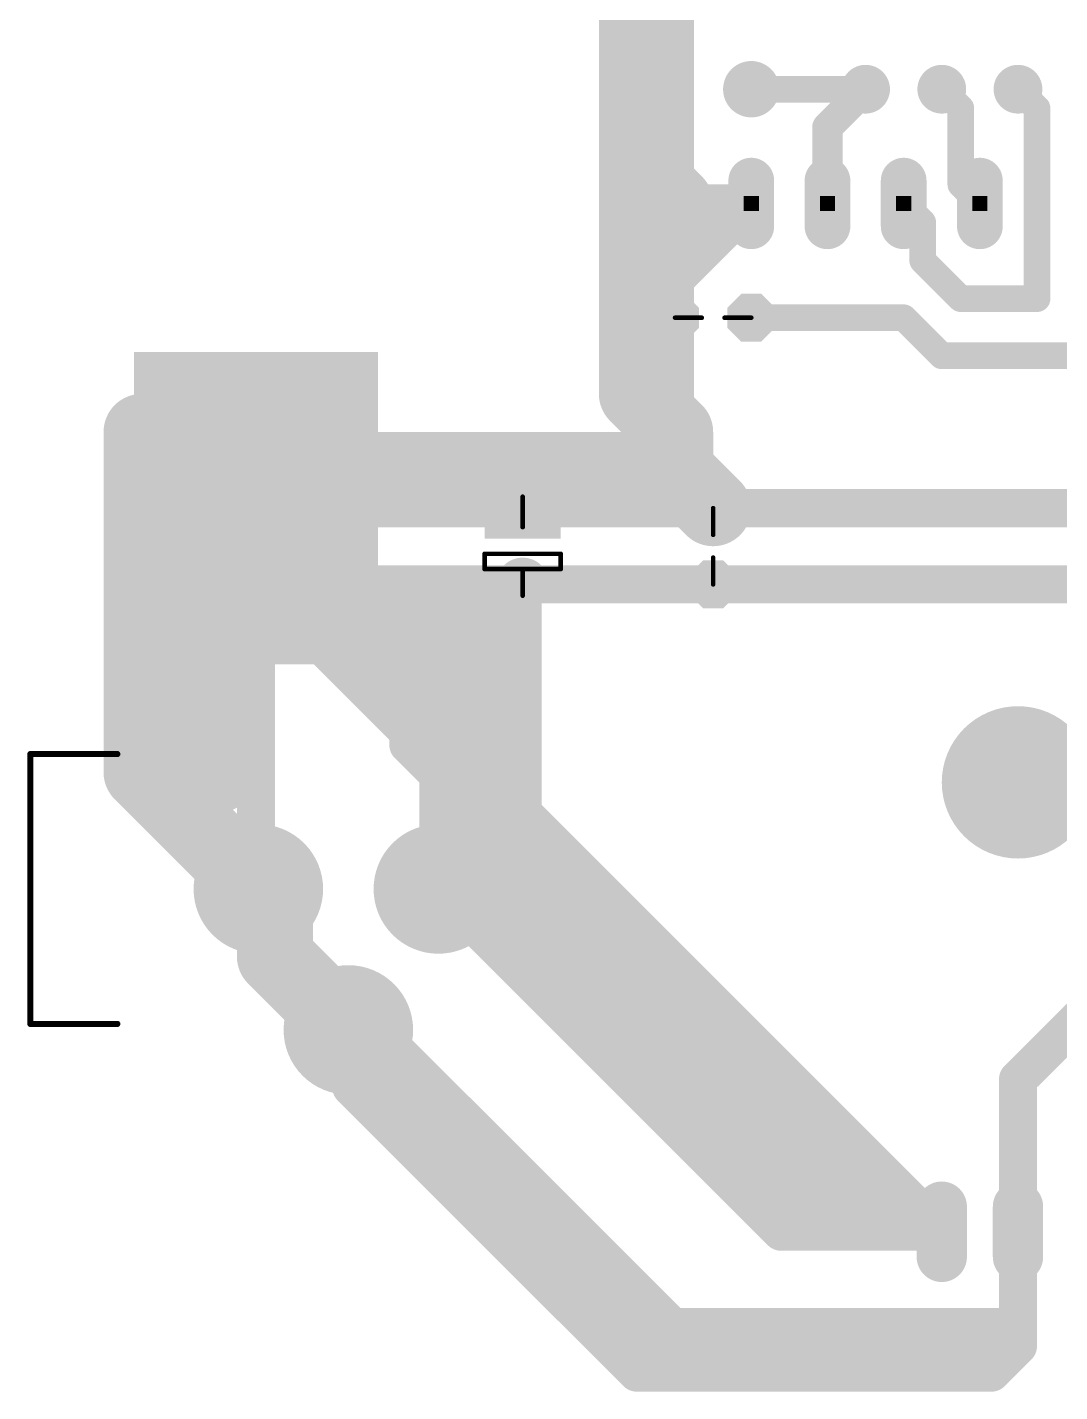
# Model space of a CAD drawing. Extents: x 0 to 112, y 1 to 83.
# Drawn here: x 0 to 34.41, y 1.02 to 46.52 of the extents above; entities that cross this region are included whole.
import ezdxf

# ---------------------------------------------------------------- set-up
doc = ezdxf.new("R2010")
doc.units = 0
for name, color, linetype in [('16', 132, 'CONTINUOUS'), ('17', 110, 'CONTINUOUS'), ('39', 12, 'CONTINUOUS'), ('42', 132, 'CONTINUOUS'), ('43', 110, 'CONTINUOUS'), ('51', 253, 'CONTINUOUS')]:
    doc.layers.add(name, color=color, linetype=linetype)

# ---------------------------------------------------------------- blocks, each defined once
blk = doc.blocks.new('OCTAGONP')
at = {"const_width": 0.5}
blk.add_lwpolyline([(-0.25, -0.1036), (-0.25, 0.1036), (-0.1036, 0.25), (0.1036, 0.25), (0.25, 0.1036), (0.25, -0.1036), (0.1036, -0.25), (-0.1036, -0.25), (-0.25, -0.1036), (-0.25, 0.1036)], dxfattribs=at)
blk = doc.blocks.new('RECT')
blk.add_solid([(-0.5, -0.5), (0.5, -0.5), (-0.5, 0.5), (0.5, 0.5)])
blk = doc.blocks.new('ROUNDP')
at = {"const_width": 0.5}
blk.add_lwpolyline([(0, -0.25, 1), (0, 0.25, 1), (0, -0.25)], format="xyb", dxfattribs=at)
blk = doc.blocks.new('LONGP100')
at = {"const_width": 1}
blk.add_lwpolyline([(-0.5, 0), (0.5, 0)], dxfattribs=at)
at = {"const_width": 0.5}
for points in [[(-0.5, 0.25, 1), (-0.5, -0.25)], [(0.5, -0.25, 1), (0.5, 0.25)]]:
    blk.add_lwpolyline(points, format="xyb", dxfattribs=at)
blk = doc.blocks.new('SQUAREP')
blk.add_solid([(-0.5, -0.5), (0.5, -0.5), (-0.5, 0.5), (0.5, 0.5)])

msp = doc.modelspace()

# ---------------------------------------------------------------- linework, layer by layer
at = {"layer": '16'}
for points, const_width in [([(20.32, 41.91), (20.32, 53.34)], 2.54), ([(21.59, 40.64), (21.59, 52.705)], 1.27), ([(24.13, 44.45), (27.94, 44.45)], 0.889), ([(26.67, 43.18), (27.94, 44.45)], 1.016), ([(30.48, 44.45), (31.115, 43.815)], 0.889), ([(33.02, 44.45), (33.655, 43.815)], 0.889), ([(31.115, 43.815), (31.115, 41.275)], 0.889), ([(33.655, 43.815), (33.655, 37.465)], 0.889), ([(26.67, 40.64), (26.67, 43.18)], 1.016), ([(21.59, 40.64), (20.32, 41.91)], 2.54), ([(20.32, 39.37), (20.32, 41.91)], 2.54), ([(20.32, 39.37), (21.59, 40.64)], 2.54), ([(31.115, 41.275), (31.75, 40.64)], 0.889), ([(21.59, 38.1), (24.13, 40.64)], 1.27), ([(24.13, 40.64), (21.59, 40.64)], 1.27), ([(29.845, 40.005), (29.21, 40.64)], 0.889), ([(20.32, 34.29), (20.32, 39.37)], 2.54), ([(29.845, 38.735), (29.845, 40.005)], 0.889), ([(31.115, 37.465), (29.845, 38.735)], 0.889), ([(21.59, 36.83), (21.59, 38.1)], 1.27), ([(33.655, 37.465), (31.115, 37.465)], 0.889), ([(21.59, 31.75), (21.59, 36.83)], 1.27), ([(29.21, 36.83), (24.13, 36.83)], 0.889), ([(30.48, 35.56), (29.21, 36.83)], 0.889), ([(43.18, 35.56), (30.48, 35.56)], 0.889), ([(21.59, 33.02), (20.32, 34.29)], 2.54), ([(3.81, 25.4), (3.81, 33.02)], 2.54), ([(3.81, 33.02), (6.35, 33.02)], 2.54), ([(7.62, 32.98), (8.93, 32.98)], 2.54), ([(8.93, 32.98), (10.16, 31.75)], 2.54), ([(21.59, 31.75), (21.59, 33.02)], 2.54), ([(7.62, 32.385), (7.62, 32.98)], 1.27), ([(7.9375, 32.0675), (7.62, 32.385)], 1.27), ([(10.16, 31.75), (21.59, 31.75)], 2.54), ([(22.86, 30.48), (21.59, 31.75)], 2.54), ([(5.08, 31.75), (5.08, 26.67)], 1.27), ([(5.08, 31.75), (7.62, 31.75)], 1.27), ([(7.62, 31.75), (7.9375, 32.0675)], 1.27), ([(9.525, 30.48), (7.9375, 32.0675)], 1.27), ([(21.59, 30.48), (21.59, 31.75)], 1.27), ([(16.51, 30.48), (9.525, 30.48)], 1.27), ([(16.51, 30.48), (21.59, 30.48)], 1.27), ([(21.59, 30.48), (22.86, 30.48)], 1.27), ([(22.86, 30.48), (46.99, 30.48)], 1.27), ([(7.62, 27.94), (7.62, 27.98)], 1.27), ([(7.62, 27.98), (8.295, 27.305)], 1.27), ([(16.51, 27.94), (7.62, 27.94)], 1.27), ([(8.255, 27.305), (7.62, 27.94)], 1.27), ([(16.51, 27.94), (15.24, 26.67)], 1.27), ([(16.51, 27.94), (22.86, 27.94)], 1.27), ([(16.51, 20.59), (16.51, 27.94)], 1.27), ([(16.51, 20.32), (16.51, 27.94)], 1.27), ([(22.86, 27.94), (53.34, 27.94)], 1.27), ([(8.295, 27.305), (8.255, 27.305)], 1.27), ([(8.295, 27.305), (8.4091, 27.305)], 1.27), ([(8.4091, 27.305), (9.0441, 26.67)], 1.27), ([(5.08, 26.67), (6.35, 25.4)], 1.27), ([(10.872, 24.842), (9.0441, 26.67)], 1.27), ([(10.16, 26.67), (9.0441, 26.67)], 1.27), ([(12.7, 26.67), (10.16, 26.67)], 1.27), ([(10.872, 25.958), (10.16, 26.67)], 1.27), ([(12.7, 26.67), (11.43, 25.4)], 1.27), ([(13.97, 26.67), (12.7, 26.67)], 1.27), ([(12.7, 26.67), (13.97, 25.4)], 1.27), ([(15.24, 26.67), (13.97, 26.67)], 1.27), ([(13.97, 25.4), (13.97, 26.67)], 1.27), ([(15.24, 20.32), (15.24, 26.67)], 1.27), ([(3.81, 21.67), (3.81, 25.4)], 2.54), ([(3.81, 25.4), (5.08, 24.13)], 2.54), ([(10.872, 24.842), (10.872, 25.958)], 1.27), ([(6.35, 25.4), (7.62, 25.4)], 1.27), ([(7.62, 25.4), (7.62, 17.78)], 1.27), ([(11.43, 25.4), (12.7, 25.4)], 1.27), ([(12.7, 25.4), (11.507, 24.207)], 1.27), ([(12.7, 25.4), (12.7, 22.59)], 1.27), ([(13.97, 25.4), (12.7, 25.4)], 1.27), ([(13.97, 24.13), (13.97, 25.4)], 1.27), ([(5.08, 24.13), (6.35, 24.13)], 2.54), ([(6.35, 24.13), (6.35, 21.59)], 2.54), ([(11.507, 24.207), (10.872, 24.842)], 1.27), ([(13.7, 22.0141), (11.507, 24.207)], 1.27), ([(13.97, 18.05), (13.97, 24.13)], 1.27), ([(13.97, 24.13), (14.97, 23.13)], 1.27), ([(14.97, 23.13), (14.97, 20.32)], 1.27), ([(14.97, 20.32), (12.7, 22.59)], 1.27), ([(7.7, 17.78), (3.81, 21.67)], 2.54), ([(13.7, 17.78), (13.7, 22.0141)], 1.27), ([(14.97, 19.05), (16.51, 20.59)], 1.27), ([(14.97, 20.32), (14.97, 19.05)], 1.27), ([(15.51, 20.59), (15.24, 20.32)], 1.27), ([(16.51, 20.59), (15.51, 20.59)], 1.27), ([(16.51, 19.05), (16.51, 20.59)], 1.27), ([(19.05, 17.78), (16.51, 20.32)], 1.27), ([(13.7, 17.78), (14.97, 19.05)], 1.27), ([(14.97, 19.05), (16.51, 19.05)], 1.27), ([(16.51, 17.78), (16.51, 19.05)], 1.27), ([(16.51, 19.05), (17.78, 17.78)], 1.27), ([(8.255, 15.525), (8.255, 17.78)], 2.54), ([(13.7, 17.78), (13.97, 18.05)], 1.27), ([(7.62, 17.78), (7.7, 17.78)], 1.27), ([(8.255, 17.78), (7.7, 17.78)], 1.27), ([(13.7, 17.78), (15.24, 17.78)], 1.27), ([(13.7, 17.78), (25.13, 6.35)], 1.27), ([(15.24, 17.78), (16.51, 17.78)], 1.27), ([(16.51, 16.51), (15.24, 17.78)], 1.27), ([(16.51, 17.78), (17.78, 17.78)], 1.27), ([(17.78, 17.78), (19.05, 17.78)], 1.27), ([(19.05, 17.78), (20.32, 16.51)], 1.27), ([(33.02, 11.43), (39.37, 17.78)], 1.27), ([(16.51, 16.51), (17.78, 15.24)], 1.27), ([(20.32, 16.51), (16.51, 16.51)], 1.27), ([(29.21, 7.62), (20.32, 16.51)], 1.27), ([(10.7, 13.08), (8.255, 15.525)], 2.54), ([(19.05, 13.97), (17.78, 15.24)], 1.27), ([(17.78, 15.24), (20.32, 15.24)], 1.27), ([(20.32, 15.24), (21.59, 13.97)], 1.27), ([(20.32, 12.7), (20.32, 15.24)], 1.27), ([(20.32, 12.7), (19.05, 13.97)], 1.27), ([(19.05, 13.97), (21.59, 13.97)], 1.27), ([(20.955, 13.335), (21.59, 13.97)], 1.27), ([(21.59, 13.97), (22.86, 12.7)], 1.27), ([(21.59, 13.97), (21.59, 12.7)], 1.27), ([(10.7, 13.08), (21.24, 2.54)], 2.54), ([(10.795, 12.7), (10.7, 13.08)], 1.27), ([(20.955, 12.065), (20.955, 13.335)], 1.27), ([(10.795, 12.7), (20.32, 3.175)], 1.27), ([(10.795, 11.176), (10.795, 12.7)], 1.27), ([(20.955, 12.065), (20.32, 12.7)], 1.27), ([(21.59, 12.7), (22.86, 11.43)], 1.27), ([(22.86, 12.7), (27.94, 7.62)], 1.27), ([(22.86, 12.7), (22.86, 11.43)], 1.27), ([(22.225, 10.795), (20.955, 12.065)], 1.27), ([(22.86, 11.43), (22.86, 10.16)], 1.27), ([(33.02, 11.43), (33.02, 6.35)], 1.27), ([(20.32, 1.651), (10.795, 11.176)], 1.27), ([(22.86, 10.16), (22.225, 10.795)], 1.27), ([(22.225, 10.795), (23.495, 10.795)], 1.27), ([(23.495, 10.795), (27.94, 6.35)], 1.27), ([(26.67, 6.35), (22.86, 10.16)], 1.27), ([(33.02, 6.35), (33.02, 8.89)], 1.27), ([(27.94, 7.62), (29.21, 7.62)], 1.27), ([(30.48, 6.35), (29.21, 7.62)], 1.27), ([(25.13, 6.35), (26.67, 6.35)], 1.27), ([(26.67, 6.35), (27.94, 6.35)], 1.27), ([(27.94, 6.35), (30.48, 6.35)], 1.27), ([(33.02, 3.175), (33.02, 6.35)], 1.27), ([(33.02, 6.35), (33.02, 2.54)], 1.27), ([(20.32, 3.175), (33.02, 3.175)], 1.27), ([(21.24, 2.54), (29.21, 2.54)], 2.54), ([(29.21, 2.54), (31.75, 2.54)], 2.54), ([(29.21, 2.54), (33.02, 2.54)], 1.27), ([(33.02, 2.54), (32.131, 1.651)], 1.27), ([(32.131, 1.651), (20.32, 1.651)], 1.27)]:
    msp.add_lwpolyline(points, dxfattribs=dict(at, const_width=const_width))
for points, const_width in [([(24.13, 44.6723, 1), (24.13, 44.2278)], 0.4445), ([(28.1196, 44.2704, 1), (27.7604, 44.6296)], 0.508), ([(27.94, 44.2278, 1), (27.94, 44.6723)], 0.4445), ([(30.6372, 44.6072, 1), (30.3228, 44.2928)], 0.4445), ([(33.1772, 44.6072, 1), (32.8628, 44.2928)], 0.4445), ([(31.3373, 43.815, 1), (30.8928, 43.815)], 0.4445), ([(30.9578, 43.6578, 1), (31.2722, 43.9722)], 0.4445), ([(33.8773, 43.815, 1), (33.4327, 43.815)], 0.4445), ([(33.4978, 43.6578, 1), (33.8122, 43.9722)], 0.4445), ([(26.924, 43.18, 1), (26.416, 43.18)], 0.508), ([(26.4904, 43.3596, 1), (26.8496, 43.0004)], 0.508), ([(20.769, 42.359, 1), (19.871, 41.461)], 1.27), ([(20.955, 41.91, 1), (19.685, 41.91)], 1.27), ([(19.685, 41.91, 1), (20.955, 41.91)], 1.27), ([(22.039, 40.191, 1), (21.141, 41.089)], 1.27), ([(21.141, 40.191, 1), (22.039, 41.089)], 1.27), ([(31.2722, 41.4322, 1), (30.9578, 41.1178)], 0.4445), ([(30.8928, 41.275, 1), (31.3373, 41.275)], 0.4445), ([(21.59, 40.9575, 1), (21.59, 40.3225)], 0.635), ([(21.2725, 40.64, 1), (21.9075, 40.64)], 0.635), ([(24.3545, 40.4155, 1), (23.9055, 40.8645)], 0.635), ([(24.13, 40.3225, 1), (24.13, 40.9575)], 0.635), ([(29.3672, 40.7972, 1), (29.0528, 40.4828)], 0.4445), ([(31.5928, 40.4828, 1), (31.9072, 40.7972)], 0.4445), ([(20.955, 39.37, 1), (19.685, 39.37)], 1.27), ([(26.416, 40.64, 1), (26.924, 40.64)], 0.508), ([(19.871, 39.819, 1), (20.769, 38.921)], 1.27), ([(30.0673, 40.005, 1), (29.6228, 40.005)], 0.4445), ([(29.6878, 39.8478, 1), (30.0022, 40.1622)], 0.4445), ([(19.685, 39.37, 1), (20.955, 39.37)], 1.27), ([(30.0022, 38.8922, 1), (29.6878, 38.5778)], 0.4445), ([(21.9075, 38.1, 1), (21.2725, 38.1)], 0.635), ([(29.6228, 38.735, 1), (30.0673, 38.735)], 0.4445), ([(21.3655, 38.3245, 1), (21.8145, 37.8755)], 0.635), ([(31.115, 37.6873, 1), (31.115, 37.2428)], 0.4445), ([(30.9578, 37.3078, 1), (31.2722, 37.6222)], 0.4445), ([(33.655, 37.2428, 1), (33.655, 37.6873)], 0.4445), ([(21.9075, 36.83, 1), (21.2725, 36.83)], 0.635), ([(33.4327, 37.465, 1), (33.8773, 37.465)], 0.4445), ([(21.2725, 36.83, 1), (21.9075, 36.83)], 0.635), ([(24.13, 37.0523, 1), (24.13, 36.6077)], 0.4445), ([(29.3672, 36.9872, 1), (29.0528, 36.6728)], 0.4445), ([(29.21, 36.6077, 1), (29.21, 37.0523)], 0.4445), ([(30.48, 35.7823, 1), (30.48, 35.3377)], 0.4445), ([(20.769, 34.739, 1), (19.871, 33.841)], 1.27), ([(30.3228, 35.4028, 1), (30.6372, 35.7172)], 0.4445), ([(19.685, 34.29, 1), (20.955, 34.29)], 1.27), ([(4.445, 33.02, 1), (3.175, 33.02)], 1.27), ([(3.81, 33.655, 1), (3.81, 32.385)], 1.27), ([(6.35, 32.385, 1), (6.35, 33.655)], 1.27), ([(7.62, 33.615, 1), (7.62, 32.345)], 1.27), ([(9.379, 33.429, 1), (8.481, 32.531)], 1.27), ([(8.93, 32.345, 1), (8.93, 33.615)], 1.27), ([(22.225, 33.02, 1), (20.955, 33.02)], 1.27), ([(21.141, 32.571, 1), (22.039, 33.469)], 1.27), ([(7.9375, 32.98, 1), (7.3025, 32.98)], 0.635), ([(7.8445, 32.6095, 1), (7.3955, 32.1605)], 0.635), ([(10.16, 32.385, 1), (10.16, 31.115)], 1.27), ([(9.711, 31.301, 1), (10.609, 32.199)], 1.27), ([(22.039, 32.199, 1), (21.141, 31.301)], 1.27), ([(21.59, 31.115, 1), (21.59, 32.385)], 1.27), ([(5.3975, 31.75, 1), (4.7625, 31.75)], 0.635), ([(5.08, 32.0675, 1), (5.08, 31.4325)], 0.635), ([(7.3025, 32.385, 1), (7.9375, 32.385)], 0.635), ([(8.162, 32.292, 1), (7.713, 31.843)], 0.635), ([(7.62, 31.4325, 1), (7.62, 32.0675)], 0.635), ([(8.162, 31.843, 1), (7.713, 32.292)], 0.635), ([(7.713, 31.843, 1), (8.162, 32.292)], 0.635), ([(20.955, 31.75, 1), (22.225, 31.75)], 1.27), ([(21.9075, 31.75, 1), (21.2725, 31.75)], 0.635), ([(7.3955, 31.9745, 1), (7.8445, 31.5255)], 0.635), ([(21.2725, 31.75, 1), (21.9075, 31.75)], 0.635), ([(22.411, 30.031, 1), (23.309, 30.929)], 1.27), ([(9.525, 30.7975, 1), (9.525, 30.1625)], 0.635), ([(9.3005, 30.2555, 1), (9.7495, 30.7045)], 0.635), ([(16.51, 30.7975, 1), (16.51, 30.1625)], 0.635), ([(16.51, 30.1625, 1), (16.51, 30.7975)], 0.635), ([(21.59, 30.7975, 1), (21.59, 30.1625)], 0.635), ([(21.59, 30.1625, 1), (21.59, 30.7975)], 0.635), ([(22.86, 30.7975, 1), (22.86, 30.1625)], 0.635), ([(22.86, 30.1625, 1), (22.86, 30.7975)], 0.635), ([(21.2725, 30.48, 1), (21.9075, 30.48)], 0.635), ([(7.9375, 27.98, 1), (7.3025, 27.98)], 0.635), ([(7.8445, 28.2045, 1), (7.3955, 27.7555)], 0.635), ([(7.62, 28.2575, 1), (7.62, 27.6225)], 0.635), ([(7.8445, 28.1645, 1), (7.3955, 27.7155)], 0.635), ([(7.3025, 27.94, 1), (7.9375, 27.94)], 0.635), ([(16.51, 28.2575, 1), (16.51, 27.6225)], 0.635), ([(16.8275, 27.94, 1), (16.1925, 27.94)], 0.635), ([(16.8275, 27.94, 1), (16.1925, 27.94)], 0.635), ([(16.7345, 27.7155, 1), (16.2855, 28.1645)], 0.635), ([(16.51, 27.6225, 1), (16.51, 28.2575)], 0.635), ([(22.86, 28.2575, 1), (22.86, 27.6225)], 0.635), ([(22.86, 27.6225, 1), (22.86, 28.2575)], 0.635), ([(8.255, 27.6225, 1), (8.255, 26.9875)], 0.635), ([(8.295, 27.6225, 1), (8.295, 26.9875)], 0.635), ([(8.0305, 27.0805, 1), (8.4795, 27.5295)], 0.635), ([(8.0705, 27.0805, 1), (8.5195, 27.5295)], 0.635), ([(8.6336, 27.5295, 1), (8.1846, 27.0805)], 0.635), ([(8.295, 26.9875, 1), (8.295, 27.6225)], 0.635), ([(8.4091, 26.9875, 1), (8.4091, 27.6225)], 0.635), ([(5.3045, 26.8945, 1), (4.8555, 26.4455)], 0.635), ([(9.2686, 26.8945, 1), (8.8196, 26.4455)], 0.635), ([(9.0441, 26.9875, 1), (9.0441, 26.3525)], 0.635), ([(10.16, 26.9875, 1), (10.16, 26.3525)], 0.635), ([(10.3845, 26.8945, 1), (9.9355, 26.4455)], 0.635), ([(10.16, 26.3525, 1), (10.16, 26.9875)], 0.635), ([(12.7, 26.9875, 1), (12.7, 26.3525)], 0.635), ([(12.9245, 26.8945, 1), (12.4755, 26.4455)], 0.635), ([(12.9245, 26.4455, 1), (12.4755, 26.8945)], 0.635), ([(12.7, 26.3525, 1), (12.7, 26.9875)], 0.635), ([(13.97, 26.9875, 1), (13.97, 26.3525)], 0.635), ([(14.2875, 26.67, 1), (13.6525, 26.67)], 0.635), ([(13.97, 26.3525, 1), (13.97, 26.9875)], 0.635), ([(15.5575, 26.67, 1), (14.9225, 26.67)], 0.635), ([(15.24, 26.3525, 1), (15.24, 26.9875)], 0.635), ([(4.7625, 26.67, 1), (5.3975, 26.67)], 0.635), ([(8.8196, 26.4455, 1), (9.2686, 26.8945)], 0.635), ([(15.0155, 26.8945, 1), (15.4645, 26.4455)], 0.635), ([(4.445, 25.4, 1), (3.175, 25.4)], 1.27), ([(4.259, 25.849, 1), (3.361, 24.951)], 1.27), ([(11.1895, 25.958, 1), (10.5545, 25.958)], 0.635), ([(10.6475, 25.7335, 1), (11.0965, 26.1825)], 0.635), ([(3.175, 25.4, 1), (4.445, 25.4)], 1.27), ([(6.35, 25.7175, 1), (6.35, 25.0825)], 0.635), ([(6.1255, 25.1755, 1), (6.5745, 25.6245)], 0.635), ([(7.9375, 25.4, 1), (7.3025, 25.4)], 0.635), ([(7.62, 25.0825, 1), (7.62, 25.7175)], 0.635), ([(11.43, 25.7175, 1), (11.43, 25.0825)], 0.635), ([(11.2055, 25.6245, 1), (11.6545, 25.1755)], 0.635), ([(13.0175, 25.4, 1), (12.3825, 25.4)], 0.635), ([(12.7, 25.7175, 1), (12.7, 25.0825)], 0.635), ([(12.9245, 25.1755, 1), (12.4755, 25.6245)], 0.635), ([(12.7, 25.0825, 1), (12.7, 25.7175)], 0.635), ([(14.2875, 25.4, 1), (13.6525, 25.4)], 0.635), ([(13.7455, 25.1755, 1), (14.1945, 25.6245)], 0.635), ([(13.97, 25.0825, 1), (13.97, 25.7175)], 0.635), ([(13.6525, 25.4, 1), (14.2875, 25.4)], 0.635), ([(5.08, 24.765, 1), (5.08, 23.495)], 1.27), ([(4.631, 23.681, 1), (5.529, 24.579)], 1.27), ([(6.985, 24.13, 1), (5.715, 24.13)], 1.27), ([(6.35, 23.495, 1), (6.35, 24.765)], 1.27), ([(11.0965, 25.0665, 1), (10.6475, 24.6175)], 0.635), ([(10.5545, 24.842, 1), (11.1895, 24.842)], 0.635), ([(10.6475, 24.6175, 1), (11.0965, 25.0665)], 0.635), ([(11.7315, 24.4315, 1), (11.2825, 23.9825)], 0.635), ([(11.2825, 24.4315, 1), (11.7315, 23.9825)], 0.635), ([(11.2825, 23.9825, 1), (11.7315, 24.4315)], 0.635), ([(14.2875, 24.13, 1), (13.6525, 24.13)], 0.635), ([(14.1945, 24.3545, 1), (13.7455, 23.9055)], 0.635), ([(13.6525, 24.13, 1), (14.2875, 24.13)], 0.635), ([(15.2875, 23.13, 1), (14.6525, 23.13)], 0.635), ([(14.7455, 22.9055, 1), (15.1945, 23.3545)], 0.635), ([(12.9245, 22.8145, 1), (12.4755, 22.3655)], 0.635), ([(4.259, 22.119, 1), (3.361, 21.221)], 1.27), ([(12.3825, 22.59, 1), (13.0175, 22.59)], 0.635), ([(3.175, 21.67, 1), (4.445, 21.67)], 1.27), ([(14.0175, 22.0141, 1), (13.3825, 22.0141)], 0.635), ([(13.4755, 21.7896, 1), (13.9245, 22.2386)], 0.635), ([(5.715, 21.59, 1), (6.985, 21.59)], 1.27), ([(15.2875, 20.32, 1), (14.6525, 20.32)], 0.635), ([(15.51, 20.9075, 1), (15.51, 20.2725)], 0.635), ([(15.7345, 20.3655, 1), (15.2855, 20.8145)], 0.635), ([(16.8275, 20.59, 1), (16.1925, 20.59)], 0.635), ([(16.7345, 20.5445, 1), (16.2855, 20.0955)], 0.635), ([(16.7345, 20.3655, 1), (16.2855, 20.8145)], 0.635), ([(16.51, 20.2725, 1), (16.51, 20.9075)], 0.635), ([(14.6525, 20.32, 1), (15.2875, 20.32)], 0.635), ([(14.7455, 20.0955, 1), (15.1945, 20.5445)], 0.635), ([(15.0155, 20.5445, 1), (15.4645, 20.0955)], 0.635), ([(14.9225, 20.32, 1), (15.5575, 20.32)], 0.635), ([(16.1925, 20.59, 1), (16.8275, 20.59)], 0.635), ([(16.1925, 20.32, 1), (16.8275, 20.32)], 0.635), ([(14.97, 19.3675, 1), (14.97, 18.7325)], 0.635), ([(14.7455, 19.2745, 1), (15.1945, 18.8255)], 0.635), ([(15.1945, 18.8255, 1), (14.7455, 19.2745)], 0.635), ([(16.8275, 19.05, 1), (16.1925, 19.05)], 0.635), ([(16.7345, 19.2745, 1), (16.2855, 18.8255)], 0.635), ([(16.51, 18.7325, 1), (16.51, 19.3675)], 0.635), ([(14.6525, 19.05, 1), (15.2875, 19.05)], 0.635), ([(16.1925, 19.05, 1), (16.8275, 19.05)], 0.635), ([(7.251, 17.331, 1), (8.149, 18.229)], 1.27), ([(8.89, 17.78, 1), (7.62, 17.78)], 1.27), ([(14.1945, 17.8255, 1), (13.7455, 18.2745)], 0.635), ([(7.62, 18.0975, 1), (7.62, 17.4625)], 0.635), ([(7.7, 18.0975, 1), (7.7, 17.4625)], 0.635), ([(7.7, 17.4625, 1), (7.7, 18.0975)], 0.635), ([(8.255, 17.4625, 1), (8.255, 18.0975)], 0.635), ([(13.7, 18.0975, 1), (13.7, 17.4625)], 0.635), ([(13.9245, 18.0045, 1), (13.4755, 17.5555)], 0.635), ([(13.4755, 18.0045, 1), (13.9245, 17.5555)], 0.635), ([(13.4755, 18.0045, 1), (13.9245, 17.5555)], 0.635), ([(13.6525, 18.05, 1), (14.2875, 18.05)], 0.635), ([(15.24, 18.0975, 1), (15.24, 17.4625)], 0.635), ([(15.4645, 18.0045, 1), (15.0155, 17.5555)], 0.635), ([(15.24, 17.4625, 1), (15.24, 18.0975)], 0.635), ([(16.51, 18.0975, 1), (16.51, 17.4625)], 0.635), ([(16.51, 17.4625, 1), (16.51, 18.0975)], 0.635), ([(17.78, 18.0975, 1), (17.78, 17.4625)], 0.635), ([(17.5555, 17.5555, 1), (18.0045, 18.0045)], 0.635), ([(17.78, 17.4625, 1), (17.78, 18.0975)], 0.635), ([(19.2745, 18.0045, 1), (18.8255, 17.5555)], 0.635), ([(18.8255, 17.5555, 1), (19.2745, 18.0045)], 0.635), ([(19.05, 17.4625, 1), (19.05, 18.0975)], 0.635), ([(7.3025, 17.78, 1), (7.9375, 17.78)], 0.635), ([(13.3825, 17.78, 1), (14.0175, 17.78)], 0.635), ([(16.1925, 17.78, 1), (16.8275, 17.78)], 0.635), ([(16.7345, 16.7345, 1), (16.2855, 16.2855)], 0.635), ([(16.51, 16.8275, 1), (16.51, 16.1925)], 0.635), ([(16.2855, 16.2855, 1), (16.7345, 16.7345)], 0.635), ([(20.5445, 16.7345, 1), (20.0955, 16.2855)], 0.635), ([(20.0955, 16.2855, 1), (20.5445, 16.7345)], 0.635), ([(20.32, 16.1925, 1), (20.32, 16.8275)], 0.635), ([(8.704, 15.974, 1), (7.806, 15.076)], 1.27), ([(7.62, 15.525, 1), (8.89, 15.525)], 1.27), ([(18.0045, 15.4645, 1), (17.5555, 15.0155)], 0.635), ([(17.78, 15.5575, 1), (17.78, 14.9225)], 0.635), ([(17.5555, 15.0155, 1), (18.0045, 15.4645)], 0.635), ([(20.5445, 15.4645, 1), (20.0955, 15.0155)], 0.635), ([(20.6375, 15.24, 1), (20.0025, 15.24)], 0.635), ([(20.32, 14.9225, 1), (20.32, 15.5575)], 0.635), ([(19.2745, 14.1945, 1), (18.8255, 13.7455)], 0.635), ([(19.05, 14.2875, 1), (19.05, 13.6525)], 0.635), ([(21.8145, 14.1945, 1), (21.3655, 13.7455)], 0.635), ([(21.9075, 13.97, 1), (21.2725, 13.97)], 0.635), ([(21.8145, 13.7455, 1), (21.3655, 14.1945)], 0.635), ([(21.59, 13.6525, 1), (21.59, 14.2875)], 0.635), ([(11.149, 13.529, 1), (10.251, 12.631)], 1.27), ([(10.251, 12.631, 1), (11.149, 13.529)], 1.27), ([(18.8255, 13.7455, 1), (19.2745, 14.1945)], 0.635), ([(21.3655, 13.7455, 1), (21.8145, 14.1945)], 0.635), ([(11.008, 13.157, 1), (10.392, 13.003)], 0.635), ([(21.2725, 13.335, 1), (20.6375, 13.335)], 0.635), ([(20.7305, 13.5595, 1), (21.1795, 13.1105)], 0.635), ([(11.0195, 12.9245, 1), (10.5705, 12.4755)], 0.635), ([(11.1125, 12.7, 1), (10.4775, 12.7)], 0.635), ([(20.5445, 12.9245, 1), (20.0955, 12.4755)], 0.635), ([(20.0955, 12.4755, 1), (20.5445, 12.9245)], 0.635), ([(21.8145, 12.9245, 1), (21.3655, 12.4755)], 0.635), ([(23.0845, 12.9245, 1), (22.6355, 12.4755)], 0.635), ([(23.1775, 12.7, 1), (22.5425, 12.7)], 0.635), ([(22.6355, 12.4755, 1), (23.0845, 12.9245)], 0.635), ([(10.487, 12.623, 1), (11.103, 12.777)], 0.635), ([(20.0025, 12.7, 1), (20.6375, 12.7)], 0.635), ([(21.2725, 12.7, 1), (21.9075, 12.7)], 0.635), ([(21.1795, 12.2895, 1), (20.7305, 11.8405)], 0.635), ([(20.6375, 12.065, 1), (21.2725, 12.065)], 0.635), ([(20.7305, 11.8405, 1), (21.1795, 12.2895)], 0.635), ([(23.1775, 11.43, 1), (22.5425, 11.43)], 0.635), ([(22.6355, 11.2055, 1), (23.0845, 11.6545)], 0.635), ([(33.3375, 11.43, 1), (32.7025, 11.43)], 0.635), ([(32.7955, 11.6545, 1), (33.2445, 11.2055)], 0.635), ([(11.0195, 11.4005, 1), (10.5705, 10.9515)], 0.635), ([(10.4775, 11.176, 1), (11.1125, 11.176)], 0.635), ([(22.4495, 11.0195, 1), (22.0005, 10.5705)], 0.635), ([(22.225, 11.1125, 1), (22.225, 10.4775)], 0.635), ([(22.5425, 11.43, 1), (23.1775, 11.43)], 0.635), ([(23.7195, 11.0195, 1), (23.2705, 10.5705)], 0.635), ([(23.495, 10.4775, 1), (23.495, 11.1125)], 0.635), ([(22.0005, 10.5705, 1), (22.4495, 11.0195)], 0.635), ([(23.0845, 10.3845, 1), (22.6355, 9.9355)], 0.635), ([(22.5425, 10.16, 1), (23.1775, 10.16)], 0.635), ([(22.6355, 9.9355, 1), (23.0845, 10.3845)], 0.635), ([(33.3375, 8.89, 1), (32.7025, 8.89)], 0.635), ([(27.94, 7.9375, 1), (27.94, 7.3025)], 0.635), ([(29.4345, 7.8445, 1), (28.9855, 7.3955)], 0.635), ([(29.21, 7.3025, 1), (29.21, 7.9375)], 0.635), ([(27.7155, 7.3955, 1), (28.1645, 7.8445)], 0.635), ([(28.9855, 7.3955, 1), (29.4345, 7.8445)], 0.635), ([(25.13, 6.6675, 1), (25.13, 6.0325)], 0.635), ([(24.9055, 6.1255, 1), (25.3545, 6.5745)], 0.635), ([(26.67, 6.6675, 1), (26.67, 6.0325)], 0.635), ([(26.4455, 6.1255, 1), (26.8945, 6.5745)], 0.635), ([(26.67, 6.0325, 1), (26.67, 6.6675)], 0.635), ([(27.94, 6.6675, 1), (27.94, 6.0325)], 0.635), ([(27.7155, 6.1255, 1), (28.1645, 6.5745)], 0.635), ([(27.94, 6.0325, 1), (27.94, 6.6675)], 0.635), ([(30.2555, 6.1255, 1), (30.7045, 6.5745)], 0.635), ([(30.48, 6.0325, 1), (30.48, 6.6675)], 0.635), ([(33.3375, 6.35, 1), (32.7025, 6.35)], 0.635), ([(33.3375, 6.35, 1), (32.7025, 6.35)], 0.635), ([(32.7025, 6.35, 1), (33.3375, 6.35)], 0.635), ([(32.7025, 6.35, 1), (33.3375, 6.35)], 0.635), ([(20.32, 3.4925, 1), (20.32, 2.8575)], 0.635), ([(20.0955, 2.9505, 1), (20.5445, 3.3995)], 0.635), ([(21.24, 3.175, 1), (21.24, 1.905)], 1.27), ([(29.21, 3.175, 1), (29.21, 1.905)], 1.27), ([(29.21, 1.905, 1), (29.21, 3.175)], 1.27), ([(31.75, 1.905, 1), (31.75, 3.175)], 1.27), ([(33.02, 2.8575, 1), (33.02, 3.4925)], 0.635), ([(20.791, 2.091, 1), (21.689, 2.989)], 1.27), ([(32.7025, 3.175, 1), (33.3375, 3.175)], 0.635), ([(29.21, 2.8575, 1), (29.21, 2.2225)], 0.635), ([(32.7025, 2.54, 1), (33.3375, 2.54)], 0.635), ([(33.2445, 2.3155, 1), (32.7955, 2.7645)], 0.635), ([(33.02, 2.2225, 1), (33.02, 2.8575)], 0.635), ([(20.32, 1.9685, 1), (20.32, 1.3335)], 0.635), ([(32.131, 1.3335, 1), (32.131, 1.9685)], 0.635), ([(20.0955, 1.4265, 1), (20.5445, 1.8755)], 0.635), ([(31.9065, 1.8755, 1), (32.3555, 1.4265)], 0.635)]:
    msp.add_lwpolyline(points, format="xyb", dxfattribs=dict(at, const_width=const_width))
at = {"layer": '42', "const_width": 2.54}
msp.add_lwpolyline([(33.02, 20.066, 1), (33.02, 22.606, 1), (33.02, 20.066)], format="xyb", dxfattribs=at)
at = {"layer": '43', "const_width": 2.54}
msp.add_lwpolyline([(33.02, 20.066, 1), (33.02, 22.606, 1), (33.02, 20.066)], format="xyb", dxfattribs=at)
at = {"layer": '51'}
for points, const_width in [([(22.479, 36.83), (21.59, 36.83)], 0.1524), ([(24.13, 36.83), (23.241, 36.83)], 0.1524), ([(16.51, 29.845), (16.51, 30.861)], 0.1524), ([(22.86, 29.591), (22.86, 30.48)], 0.1524), ([(17.78, 28.956), (15.24, 28.956)], 0.1524), ([(15.24, 28.956), (15.24, 28.448)], 0.1524), ([(17.78, 28.448), (17.78, 28.956)], 0.1524), ([(22.86, 27.94), (22.86, 28.829)], 0.1524), ([(15.24, 28.448), (16.51, 28.448)], 0.1524), ([(16.51, 27.559), (16.51, 28.448)], 0.1524), ([(16.51, 28.448), (17.78, 28.448)], 0.1524), ([(3, 22.28), (0.1, 22.28)], 0.2032), ([(0.1, 13.28), (0.1, 22.28)], 0.2032), ([(0.1, 13.28), (3, 13.28)], 0.2032)]:
    msp.add_lwpolyline(points, dxfattribs=dict(at, const_width=const_width))
for points, const_width in [([(21.59, 36.8681, 1), (21.59, 36.7919)], 0.0762), ([(22.479, 36.7919, 1), (22.479, 36.8681)], 0.0762), ([(23.241, 36.8681, 1), (23.241, 36.7919)], 0.0762), ([(24.13, 36.7919, 1), (24.13, 36.8681)], 0.0762), ([(16.5481, 30.861, 1), (16.4719, 30.861)], 0.0762), ([(22.8981, 30.48, 1), (22.8219, 30.48)], 0.0762), ([(16.4719, 29.845, 1), (16.5481, 29.845)], 0.0762), ([(22.8219, 29.591, 1), (22.8981, 29.591)], 0.0762), ([(15.24, 28.9941, 1), (15.24, 28.9179)], 0.0762), ([(15.2781, 28.956, 1), (15.2019, 28.956)], 0.0762), ([(17.8181, 28.956, 1), (17.7419, 28.956)], 0.0762), ([(17.78, 28.9179, 1), (17.78, 28.9941)], 0.0762), ([(22.8981, 28.829, 1), (22.8219, 28.829)], 0.0762), ([(15.24, 28.4861, 1), (15.24, 28.4099)], 0.0762), ([(15.2019, 28.448, 1), (15.2781, 28.448)], 0.0762), ([(16.5481, 28.448, 1), (16.4719, 28.448)], 0.0762), ([(16.51, 28.4861, 1), (16.51, 28.4099)], 0.0762), ([(16.51, 28.4099, 1), (16.51, 28.4861)], 0.0762), ([(17.7419, 28.448, 1), (17.8181, 28.448)], 0.0762), ([(17.78, 28.4099, 1), (17.78, 28.4861)], 0.0762), ([(22.8219, 27.94, 1), (22.8981, 27.94)], 0.0762), ([(16.4719, 27.559, 1), (16.5481, 27.559)], 0.0762), ([(0.1, 22.3308, 1), (0.1, 22.2292)], 0.1016), ([(0.1508, 22.28, 1), (0.0492, 22.28)], 0.1016), ([(3, 22.2292, 1), (3, 22.3308)], 0.1016), ([(0.1, 13.3308, 1), (0.1, 13.2292)], 0.1016), ([(0.0492, 13.28, 1), (0.1508, 13.28)], 0.1016), ([(3, 13.2292, 1), (3, 13.3308)], 0.1016)]:
    msp.add_lwpolyline(points, format="xyb", dxfattribs=dict(at, const_width=const_width))

# ---------------------------------------------------------------- block references
at = {"layer": '17'}
for name, p, xscale, yscale, rotation in [('ROUNDP', (24.13, 44.45), 1.8796, 1.8796, 270), ('ROUNDP', (24.13, 44.45), 1.8796, 1.8796, 270), ('ROUNDP', (27.94, 44.45), 1.6256, 1.6256, 90), ('ROUNDP', (27.94, 44.45), 1.6256, 1.6256, 90), ('ROUNDP', (30.48, 44.45), 1.6256, 1.6256, 90), ('ROUNDP', (30.48, 44.45), 1.6256, 1.6256, 90), ('ROUNDP', (33.02, 44.45), 1.6256, 1.6256, 90), ('ROUNDP', (33.02, 44.45), 1.6256, 1.6256, 90), ('LONGP100', (24.13, 40.64), 1.524, 1.524, 270), ('LONGP100', (24.13, 40.64), 1.524, 1.524, 270), ('LONGP100', (26.67, 40.64), 1.524, 1.524, 270), ('LONGP100', (26.67, 40.64), 1.524, 1.524, 270), ('LONGP100', (29.21, 40.64), 1.524, 1.524, 270), ('LONGP100', (29.21, 40.64), 1.524, 1.524, 270), ('LONGP100', (31.75, 40.64), 1.524, 1.524, 270), ('LONGP100', (31.75, 40.64), 1.524, 1.524, 270), ('ROUNDP', (7.62, 32.98), 2.032, 2.032, 180), ('ROUNDP', (7.62, 32.98), 2.032, 2.032, 180), ('OCTAGONP', (16.51, 30.48), 1.778, 1.778, 90), ('OCTAGONP', (16.51, 30.48), 1.778, 1.778, 90), ('OCTAGONP', (22.86, 30.48), 1.6002, 1.6002, 270), ('OCTAGONP', (22.86, 30.48), 1.6002, 1.6002, 270), ('SQUAREP', (7.62, 27.98), 2.032, 2.032, 180), ('SQUAREP', (7.62, 27.98), 2.032, 2.032, 180), ('ROUNDP', (16.51, 27.94), 1.778, 1.778, 90), ('ROUNDP', (16.51, 27.94), 1.778, 1.778, 90), ('OCTAGONP', (22.86, 27.94), 1.6002, 1.6002, 270), ('OCTAGONP', (22.86, 27.94), 1.6002, 1.6002, 270), ('ROUNDP', (7.7, 17.78), 4.318, 4.318, 270), ('ROUNDP', (7.7, 17.78), 4.318, 4.318, 270), ('ROUNDP', (13.7, 17.78), 4.318, 4.318, 270), ('ROUNDP', (13.7, 17.78), 4.318, 4.318, 270), ('LONGP100', (30.48, 6.35), 1.6764, 1.6764, 90), ('LONGP100', (30.48, 6.35), 1.6764, 1.6764, 90), ('LONGP100', (33.02, 6.35), 1.6764, 1.6764, 90), ('LONGP100', (33.02, 6.35), 1.6764, 1.6764, 90)]:
    msp.add_blockref(name, p, dxfattribs=dict(at, xscale=xscale, yscale=yscale, rotation=rotation))
for name, p, xscale, yscale in [('OCTAGONP', (21.59, 36.83), 1.6002, 1.6002), ('OCTAGONP', (21.59, 36.83), 1.6002, 1.6002), ('OCTAGONP', (24.13, 36.83), 1.6002, 1.6002), ('OCTAGONP', (24.13, 36.83), 1.6002, 1.6002), ('ROUNDP', (10.7, 13.08), 4.318, 4.318), ('ROUNDP', (10.7, 13.08), 4.318, 4.318)]:
    msp.add_blockref(name, p, dxfattribs=dict(at, xscale=xscale, yscale=yscale))
at = {"layer": '39', "xscale": 8.128, "yscale": 10.414, "rotation": 180}
msp.add_blockref('RECT', (7.62, 30.48), dxfattribs=at)
at = {"layer": '51', "xscale": 0.508}
for p, yscale, rotation in [((24.13, 40.64), 0.508, 180), ((26.67, 40.64), 0.508, 180), ((29.21, 40.64), 0.508, 180), ((31.75, 40.64), 0.508, 180), ((16.51, 29.718), 2.54, 90)]:
    msp.add_blockref('RECT', p, dxfattribs=dict(at, yscale=yscale, rotation=rotation))

doc.saveas('drawing.dxf')
